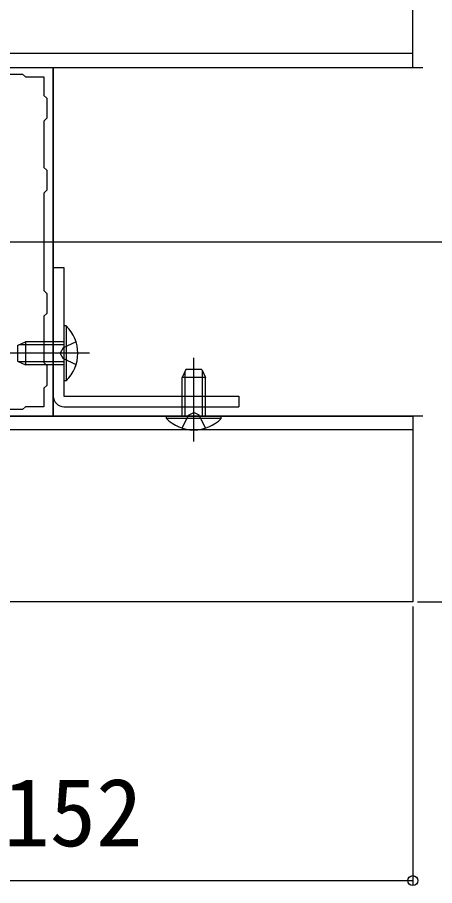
# Model space of a CAD drawing. Units: millimetres, scale not verified. Extents: x -875 to 875, y -1304 to 1297.
# Drawn here: x 45.3 to 135.2, y -722.8 to -535.9 of the extents above; entities that cross this region are included whole.
import ezdxf
from ezdxf.enums import TextEntityAlignment as Align

# ---------------------------------------------------------------- set-up
doc = ezdxf.new("R2010")
doc.units = ezdxf.units.MM
doc.header["$LTSCALE"] = 8
for name, color, linetype in [('0-3_YKK_11', 7, 'Continuous'), ('0-4_YKK_12', 2, 'Continuous'), ('0-5_YKK_13', 4, 'Continuous'), ('0-7_YKK_D', 6, 'Continuous')]:
    doc.layers.add(name, color=color, linetype=linetype)
doc.styles.add('ＭＳ ゴシック', font='')
doc.styles.get('ＭＳ ゴシック').set_extended_font_data('MS Gothic')

msp = doc.modelspace()

# ---------------------------------------------------------------- linework, layer by layer
at = {"layer": '0-3_YKK_11'}
msp.add_lwpolyline([(-22, -546.7), (53, -546.7), (53, -621.7), (-22, -621.7)], close=True, dxfattribs=at)
msp.add_lwpolyline([(42.1, -548.1), (46.4, -548.1), (47, -548.7), (51, -548.7), (51, -552.7), (51.6, -553.3), (51.6, -557.6), (51, -558.2), (51, -568.2), (51.6, -568.8), (51.6, -573.1), (51, -573.7), (51, -594.7), (51.6, -595.3), (51.6, -599.6), (51, -600.2), (51, -610.2), (51.6, -610.8), (51.6, -615.1), (51, -615.7), (51, -619.7), (47, -619.7), (46.4, -620.3), (42.1, -620.3)], dxfattribs=at)
at = {"layer": '0-4_YKK_12'}
for p, q in [((53, -546.7), (132.619, -546.7)), ((53, -621.7), (53, -546.7)), ((-34, -584.2), (540, -584.2)), ((132.619, -621.7), (53, -621.7))]:
    msp.add_line(p, q, dxfattribs=at)
at = {"layer": '0-5_YKK_13'}
for p, q in [((130.5, -543.7), (-21.5, -543.7)), ((53, -589.7), (53, -617.4)), ((53, -589.7), (55.3, -589.7)), ((55.3, -589.7), (55.3, -617.4)), ((55.809, -602.3), (55.3, -602.3)), ((55.3, -602.3), (55.3, -614.1)), ((45.3, -606.5), (47, -605.7)), ((45.3, -606.5), (45.3, -609.9)), ((55.3, -606.354), (45.61, -606.354)), ((60.8, -608.2), (42.8, -608.2)), ((83.3, -627.2), (83.3, -609.2)), ((45.3, -609.9), (47, -610.7)), ((55.3, -610.046), (45.61, -610.046)), ((55.3, -610.7), (47, -610.7)), ((81.6, -611.7), (80.8, -613.4)), ((81.454, -621.7), (81.454, -612.01)), ((85, -611.7), (81.6, -611.7)), ((85, -611.7), (85.8, -613.4)), ((85.146, -621.7), (85.146, -612.01)), ((80.8, -621.7), (80.8, -613.4)), ((55.3, -619.7), (93, -619.7)), ((89.2, -621.7), (77.4, -621.7)), ((89.2, -622.209), (89.2, -621.7)), ((130.5, -624.7), (-21.5, -624.7))]:
    msp.add_line(p, q, dxfattribs=at)
msp.add_lwpolyline([(-21.5, -546.7), (130.5, -546.7), (130.5, -506.7), (-21.5, -506.7)], close=True, dxfattribs=at)
for points in [[(55.809, -602.3), (55.809, -614.1), (55.3, -614.1)], [(55.3, -605.7), (47, -605.7), (47, -610.7)], [(57.911, -605.7), (55.133, -607.055), (54.524, -608.2)], [(57.911, -610.7), (55.133, -609.345), (54.524, -608.2)], [(85.8, -621.7), (85.8, -613.4), (80.8, -613.4)], [(55.3, -617.4), (93, -617.4), (93, -619.7)], [(-21.5, -621.7), (130.5, -621.7), (130.5, -661.7), (36.238, -661.7)], [(89.2, -622.209), (77.4, -622.209), (77.4, -621.7)], [(80.8, -624.311), (82.155, -621.533), (83.3, -620.924)], [(85.8, -624.311), (84.445, -621.533), (83.3, -620.924)]]:
    msp.add_lwpolyline(points, dxfattribs=at)
for centre, radius, start, end in [((50.068, -608.2), 8.232, 314.2189, 45.7811), ((55.3, -617.4), 2.3, 180, 270), ((83.3, -616.468), 8.232, 224.2189, 315.7811)]:
    msp.add_arc(centre, radius, start, end, dxfattribs=at)
at = {"layer": '0-7_YKK_D'}
for p, q in [((130.5, -662.7), (130.5, -722.7)), ((131.5, -661.7), (171.5, -661.7)), ((-21.5, -721.7), (130.5, -721.7))]:
    msp.add_line(p, q, dxfattribs=at)
msp.add_circle((130.5, -721.7), 1.075, dxfattribs=at)

# ---------------------------------------------------------------- texts
at = {"layer": '0-7_YKK_D', "style": 'ＭＳ ゴシック'}
msp.add_text('152', height=14.66, dxfattribs=at).set_placement((42.288, -718.7), align=Align.BOTTOM_LEFT)

doc.saveas('drawing.dxf')
